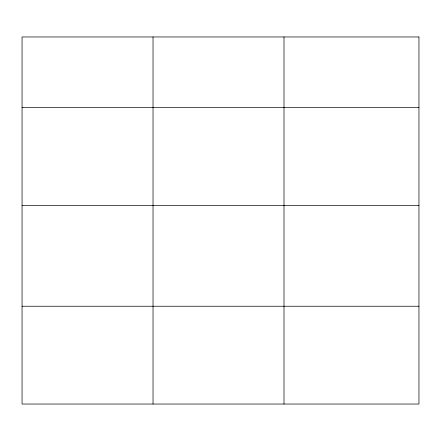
<?xml version="1.0" encoding="UTF-8"?>
<svg xmlns="http://www.w3.org/2000/svg" width="441" height="441" viewBox="0 0 441 441"><rect width="100%" height="100%" fill="white"/><g stroke="black" fill="none" stroke-linecap="round" stroke-linejoin="round"><path stroke-width="0.66" d="M22.05 107.659L418.95 107.659M22.05 205.467L418.95 205.467M22.05 306.236L418.95 306.236M284.004 36.961L284.004 404.039M153.027 36.961L153.027 404.039M418.95 36.961L22.05 36.961L22.05 404.039L418.95 404.039L418.95 36.961"/></g></svg>
